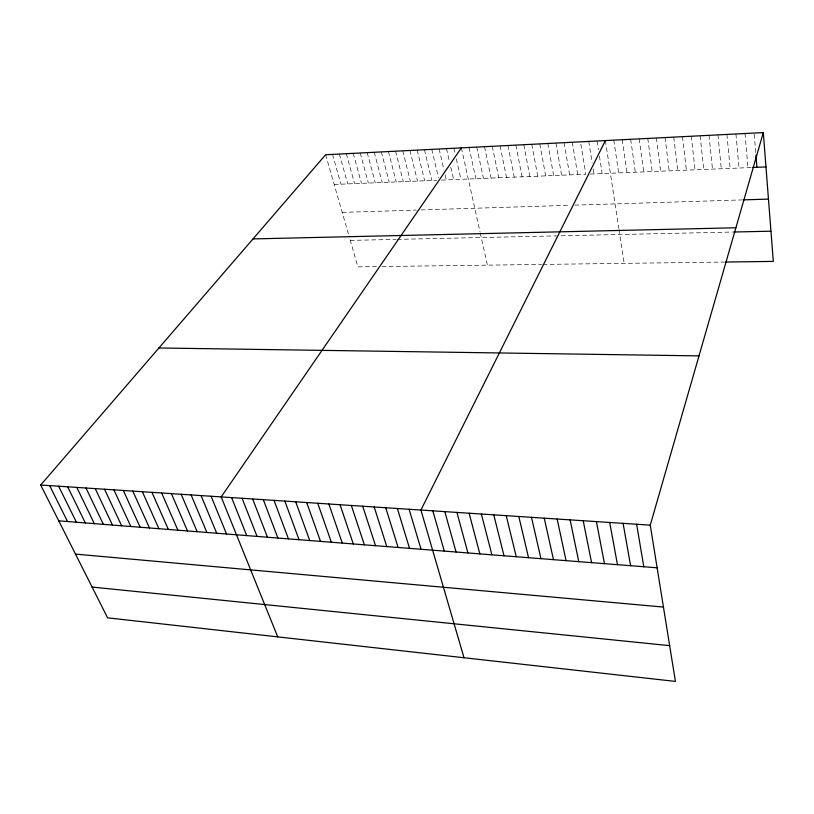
<?xml version="1.0" encoding="UTF-8"?>
<svg xmlns="http://www.w3.org/2000/svg" width="814" height="814" viewBox="0 0 814 814"><rect width="100%" height="100%" fill="white"/><g stroke="black" fill="none" stroke-linecap="round" stroke-linejoin="round"><path stroke-width="0.61" stroke-dasharray="4.07 3.05" d="M334.188 184.463L436.66 180.301M441.483 180.108L585.826 174.247L580.687 143.091M590.476 174.054L751.322 167.531M342.226 212.393L416.402 210.083M421.092 209.931L570.339 205.27M574.867 205.138L741.91 199.918M350.285 240.395L396.133 239.397M397.263 239.367L556.745 235.877M561.172 235.785L732.488 232.041M376.536 266.605L357.895 266.85L349.013 235.968M382.061 266.524L541.748 264.438M542.999 264.418L724.521 262.047M325.631 154.741L348.687 234.859M332.488 154.395L340.964 184.188M339.367 154.05L347.761 183.913M346.276 153.704L354.599 183.638M353.225 153.347L361.457 183.353M360.205 152.991L368.355 183.079M367.206 152.645L375.285 182.794M374.247 152.279L382.234 182.509M381.328 151.923L389.224 182.224M388.431 151.567L396.255 181.939M395.573 151.201L403.306 181.654M402.747 150.844L410.388 181.369M409.951 150.478L417.511 181.084M417.195 150.112L424.664 180.789M424.47 149.745L431.847 180.494M431.776 149.369L438.481 177.737M439.122 149.003L444.017 170.014M445.166 174.969L446.326 179.914M446.499 148.626L449.633 162.261M450.763 167.216L453.612 179.619M453.917 148.25L455.27 154.222M456.349 159.005L460.928 179.314M461.365 147.873L479.995 231.746M480.25 232.906L487.413 265.15M469.037 147.487L475.854 178.714M476.739 147.1L483.465 178.398M484.483 146.703L491.107 178.093M492.267 146.306L498.789 177.778M500.091 145.91L506.512 177.462M507.946 145.513L514.265 177.157M515.852 145.116L522.059 176.831M523.789 144.719L529.894 176.516M531.766 144.312L537.769 176.2M539.784 143.905L545.675 175.875M547.842 143.498L553.632 175.559M555.942 143.091L561.619 175.234M564.082 142.674L569.647 174.908M572.262 142.257L577.716 174.572M588.746 141.422L592.165 162.668M593.162 168.915L593.976 173.921M597.049 141.005L598.422 149.776M599.409 156.044L602.157 173.585M605.392 140.588L618.833 228.449M619.016 229.66L624.175 263.36M613.787 140.161L618.671 172.914M622.222 139.733L626.984 172.578M630.697 139.306L635.337 172.242M639.224 138.868L643.732 171.896M647.781 138.441L652.177 171.55M656.399 138.004L660.663 171.215M665.048 137.566L669.189 170.859M673.748 137.128L677.767 170.513M682.498 136.681L686.385 170.167M691.289 136.233L695.044 169.811M700.121 135.785L703.744 169.465M709.004 135.338L712.494 169.108M717.938 134.89L721.296 168.752M726.912 134.432L730.138 168.386M735.937 133.974L739.02 168.03M745.014 133.516L747.954 167.664M754.232 134.279L755.84 153.846"/><path stroke-width="1.22" d="M650.254 525.142L763.308 132.59L325.631 154.741L40.7 485.032L107.59 617.826L675.417 681.41L650.254 525.142L40.7 485.032M605.392 140.588L420.919 510.052L464.011 657.743M461.365 147.873L221.184 496.906L277.716 636.874M752.451 167.481L765.974 166.931M743.172 199.878L768.467 199.094M253.022 238.919L735.897 227.767M733.719 232.01L770.96 231.196M725.722 262.027L773.3 261.406L763.308 132.59M158.944 347.975L699.002 355.881M58.74 520.848L657.122 567.796M75.488 554.1L663.451 607.071M92.084 587.057L669.668 645.655M49.634 485.622L67.552 521.54M58.628 486.212L76.414 522.232M67.684 486.813L85.348 522.934M76.801 487.413L94.332 523.636M85.979 488.013L103.378 524.348M95.218 488.624L112.474 525.061M104.518 489.234L121.642 525.783M113.879 489.845L130.861 526.505M123.301 490.466L140.15 527.228M132.794 491.096L149.491 527.971M142.348 491.727L158.903 528.703M151.964 492.358L168.376 529.446M161.65 492.989L177.91 530.199M171.408 493.63L187.505 530.952M181.227 494.281L197.171 531.705M191.107 494.932L206.898 532.468M201.068 495.584L216.697 533.241M211.091 496.245L226.557 534.015M231.603 497.598L246.734 535.592M242.094 498.28L257.051 536.406M252.666 498.982L267.44 537.22M263.309 499.684L277.9 538.044M274.033 500.386L288.441 538.868M284.839 501.098L299.053 539.702M295.716 501.811L309.747 540.537M306.675 502.533L320.513 541.381M317.725 503.256L331.359 542.236M328.846 503.988L342.287 543.091M340.059 504.731L353.286 543.956M351.343 505.474L364.377 544.831M362.718 506.216L375.539 545.706M374.186 506.98L386.792 546.581M385.734 507.733L398.117 547.476M397.374 508.506L409.534 548.371M409.096 509.269L421.042 549.277M432.824 510.836L444.302 551.098M444.82 511.619L456.064 552.024M456.919 512.423L467.918 552.95M469.098 513.217L479.863 553.886M481.379 514.031L491.89 554.833M493.762 514.845L504.019 555.789M506.237 515.659L516.239 556.745M518.813 516.493L528.551 557.712M531.491 517.328L540.964 558.679M544.261 518.162L553.469 559.666M557.142 519.017L566.066 560.653M570.126 519.861L578.774 561.65M583.211 520.726L591.575 562.657M596.397 521.591L604.476 563.664M609.696 522.466L617.48 564.692M623.107 523.351L630.596 565.72M636.629 524.247L643.803 566.758M755.941 155.067L756.939 167.297"/></g></svg>
